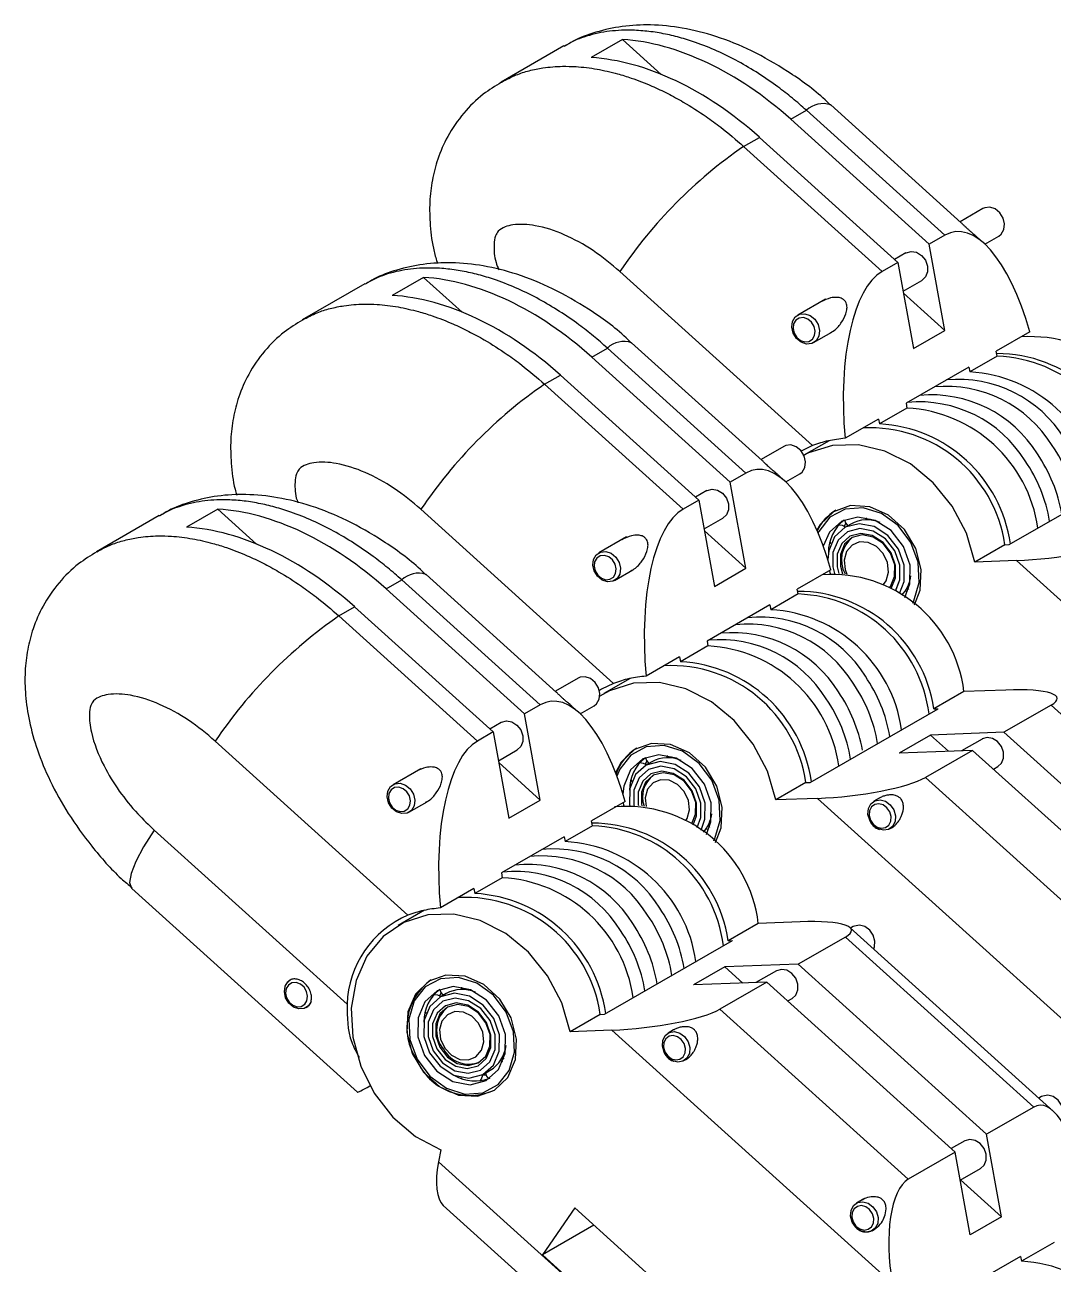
# Model space of a CAD drawing. Header units: inches. Extents: x 0 to 34.7, y 0 to 30.8.
# Drawn here: x 6.74 to 12.81, y 19.03 to 26.34 of the extents above; entities that cross this region are included whole.
import ezdxf

# ---------------------------------------------------------------- set-up
doc = ezdxf.new("R2010")
doc.units = ezdxf.units.IN
doc.header["$MEASUREMENT"] = 0

msp = doc.modelspace()

# ---------------------------------------------------------------- linework, layer by layer
at = {"color": 7, "linetype": 'Continuous', "lineweight": 25}
for p, q in [((10.2674, 26.2539), (10.0824, 26.1474)), ((10.2674, 26.2539), (10.4951, 26.0483)), ((9.9214, 26.2158), (9.5513, 26.0028)), ((11.2586, 25.7837), (11.3511, 25.8369)), ((12.1676, 25.0996), (11.3511, 25.8369)), ((12.2639, 25.1736), (11.4942, 25.8686)), ((11.2586, 25.7837), (12.0751, 25.0464)), ((10.981, 25.624), (11.0736, 25.6772)), ((11.0736, 25.6772), (11.89, 24.9399)), ((10.981, 25.624), (11.7975, 24.8867)), ((12.3918, 25.2573), (12.2571, 25.1798)), ((12.1676, 25.0996), (12.0751, 25.0464)), ((12.3974, 25.0531), (12.3575, 25.0891)), ((12.4033, 25.0476), (12.4853, 25.0947)), ((11.9384, 24.9964), (11.8707, 24.9574)), ((12.1675, 24.5382), (12.0751, 25.0464)), ((11.89, 24.9399), (11.7975, 24.8867)), ((11.89, 24.9399), (11.9824, 24.4317)), ((9.0938, 24.8517), (8.9088, 24.7452)), ((9.0938, 24.8517), (9.3215, 24.646)), ((11.388, 23.8598), (10.2514, 24.8861)), ((12.0532, 24.8537), (12.0319, 24.8339)), ((8.7478, 24.8135), (8.3777, 24.6006)), ((11.9209, 24.77), (12.0319, 24.8339)), ((11.4633, 24.723), (11.3, 24.6291)), ((11.9229, 24.759), (12.1675, 24.5382)), ((11.3935, 24.4666), (11.5011, 24.5285)), ((11.9824, 24.4317), (12.1675, 24.5382)), ((12.6686, 24.5294), (12.4708, 24.4156)), ((10.085, 24.3814), (10.1775, 24.4347)), ((10.994, 23.6974), (10.1775, 24.4347)), ((11.0903, 23.7713), (10.3206, 24.4664)), ((12.4761, 24.3869), (12.4708, 24.4156)), ((10.085, 24.3814), (10.9015, 23.6442)), ((12.4761, 24.3869), (12.3141, 24.2937)), ((9.8074, 24.2217), (9.9, 24.275)), ((9.9, 24.275), (10.7164, 23.5377)), ((12.3089, 24.3224), (11.9388, 24.1095)), ((12.3089, 24.3224), (12.3141, 24.2937)), ((9.8074, 24.2217), (10.6239, 23.4845)), ((11.944, 24.0808), (11.7821, 23.9876)), ((11.9388, 24.1095), (11.944, 24.0808)), ((11.7769, 24.0163), (11.5791, 23.9026)), ((11.7769, 24.0163), (11.7821, 23.9876)), ((11.2182, 23.855), (11.0835, 23.7775)), ((11.388, 23.8598), (11.3156, 23.8252)), ((11.4856, 23.8884), (11.3367, 23.8027)), ((10.994, 23.6974), (10.9015, 23.6442)), ((11.2238, 23.6508), (11.1839, 23.6869)), ((11.2297, 23.6454), (11.3117, 23.6925)), ((12.5469, 23.2759), (13.3019, 23.7103)), ((10.9939, 23.1359), (10.9015, 23.6442)), ((10.7164, 23.5377), (10.6239, 23.4845)), ((10.7648, 23.5942), (10.6971, 23.5552)), ((10.7164, 23.5377), (10.8088, 23.0295)), ((7.881, 23.4849), (7.6959, 23.3784)), ((7.881, 23.4849), (8.1087, 23.2792)), ((10.2144, 22.4576), (9.0778, 23.4839)), ((7.535, 23.4467), (7.1649, 23.2338)), ((10.7473, 23.3678), (10.8583, 23.4317)), ((10.8796, 23.4515), (10.8583, 23.4317)), ((11.4325, 23.3948), (11.4125, 23.3608)), ((11.5835, 23.4012), (11.5734, 23.3844)), ((11.6132, 23.3972), (11.5746, 23.375)), ((11.5752, 23.4216), (11.5816, 23.4044)), ((11.5816, 23.4044), (11.5954, 23.387)), ((11.7035, 23.4212), (11.7052, 23.4343)), ((11.7232, 23.4302), (11.7274, 23.421)), ((10.2897, 23.3208), (10.1264, 23.2269)), ((10.7493, 23.3568), (10.9939, 23.1359)), ((11.4891, 23.2903), (11.4951, 23.2821)), ((12.5214, 23.2749), (12.3437, 23.1727)), ((12.5214, 23.2749), (12.5469, 23.2759)), ((12.5904, 23.1819), (12.3437, 23.1727)), ((14.2451, 21.6877), (12.5904, 23.1819)), ((9.8775, 22.4045), (9.1078, 23.0996)), ((10.22, 23.0644), (10.3275, 23.1263)), ((10.8088, 23.0295), (10.9939, 23.1359)), ((11.495, 23.1272), (11.2972, 23.0134)), ((11.4868, 23.1209), (11.4919, 23.1034)), ((8.8722, 23.0146), (8.9647, 23.0679)), ((9.7812, 22.3306), (8.9647, 23.0679)), ((11.9452, 23.0215), (11.9529, 23.0103)), ((8.8722, 23.0146), (9.6886, 22.2774)), ((11.3025, 22.9846), (11.1405, 22.8915)), ((11.3025, 22.9846), (11.2972, 23.0134)), ((11.9473, 22.9953), (11.9339, 23.0028)), ((8.5946, 22.8549), (8.6871, 22.9082)), ((8.6871, 22.9082), (9.5036, 22.1709)), ((11.1353, 22.9202), (10.7652, 22.7073)), ((11.1353, 22.9202), (11.1405, 22.8915)), ((8.5946, 22.8549), (9.4111, 22.1177)), ((10.7704, 22.6785), (10.6085, 22.5854)), ((10.7652, 22.7073), (10.7704, 22.6785)), ((10.6033, 22.6141), (10.4055, 22.5003)), ((10.6033, 22.6141), (10.6085, 22.5854)), ((10.0054, 22.4882), (9.8706, 22.4107)), ((10.312, 22.4861), (10.157, 22.3969)), ((12.2804, 22.4093), (12.1027, 22.3071)), ((12.527, 22.4184), (12.2804, 22.4093)), ((9.7812, 22.3306), (9.6886, 22.2774)), ((10.0109, 22.284), (9.9711, 22.3201)), ((10.0169, 22.2786), (10.0989, 22.3257)), ((11.3733, 21.8737), (12.1283, 22.308)), ((12.1027, 22.3071), (12.1283, 22.308)), ((12.7939, 22.3287), (12.5163, 22.169)), ((13.9043, 21.326), (12.7939, 22.3287)), ((9.552, 22.2274), (9.4842, 22.1884)), ((9.781, 21.7691), (9.6886, 22.2774)), ((9.5036, 22.1709), (9.4111, 22.1177)), ((9.5036, 22.1709), (9.596, 21.6627)), ((12.0825, 22.1529), (11.8975, 22.0465)), ((12.5163, 22.169), (12.0825, 22.1529)), ((12.0825, 22.1529), (12.1885, 22.0572)), ((13.6268, 21.1663), (12.5163, 22.169)), ((9.0016, 21.0908), (7.865, 22.1171)), ((9.6668, 22.0847), (9.6455, 22.0649)), ((12.3869, 22.1295), (12.2663, 22.0601)), ((9.5345, 22.001), (9.6455, 22.0649)), ((10.4099, 21.999), (10.3998, 21.9822)), ((10.4016, 22.0191), (10.408, 22.0022)), ((10.408, 22.0022), (10.4218, 21.9847)), ((10.5299, 22.019), (10.5316, 22.0321)), ((10.5496, 22.028), (10.5538, 22.0188)), ((12.3313, 22.0625), (11.8975, 22.0465)), ((12.3313, 22.0625), (12.0537, 21.9028)), ((13.4417, 21.0598), (12.3313, 22.0625)), ((9.0768, 21.954), (8.9136, 21.8601)), ((9.5365, 21.99), (9.781, 21.7691)), ((10.2589, 21.9926), (10.2261, 21.9293)), ((10.4396, 21.995), (10.401, 21.9728)), ((12.454, 21.9518), (12.4804, 21.967)), ((10.3155, 21.8881), (10.3215, 21.8799)), ((11.3478, 21.8727), (11.1701, 21.7705)), ((11.3478, 21.8727), (11.3733, 21.8737)), ((12.0537, 21.9028), (13.1641, 20.9001)), ((11.4168, 21.7796), (11.1701, 21.7705)), ((13.0715, 20.2855), (11.4168, 21.7796)), ((11.7809, 21.7808), (11.7485, 21.7622)), ((9.0071, 21.6976), (9.1147, 21.7595)), ((9.596, 21.6627), (9.781, 21.7691)), ((10.2821, 21.7604), (10.0844, 21.6466)), ((10.0896, 21.6178), (10.0844, 21.6466)), ((7.5055, 21.5921), (8.642, 20.5658)), ((10.0896, 21.6178), (9.9277, 21.5247)), ((10.7737, 21.5931), (10.7603, 21.6006)), ((10.7716, 21.6193), (10.7793, 21.6081)), ((11.842, 21.5997), (11.866, 21.6135)), ((11.8523, 21.6059), (11.8628, 21.6124)), ((9.9225, 21.5534), (9.5524, 21.3405)), ((9.9225, 21.5534), (9.9277, 21.5247)), ((9.5524, 21.3405), (9.5576, 21.3117)), ((9.5576, 21.3117), (9.3956, 21.2186)), ((7.3729, 21.2484), (8.7036, 20.0468)), ((9.3904, 21.2473), (9.1927, 21.1335)), ((9.3904, 21.2473), (9.3956, 21.2186)), ((9.0992, 21.1193), (8.9442, 21.0301)), ((11.3142, 21.0516), (11.0675, 21.0425)), ((11.0675, 21.0425), (10.8899, 20.9403)), ((12.8064, 19.9359), (11.6093, 21.0169)), ((11.6274, 21.0235), (11.6118, 21.0146)), ((10.1605, 20.5069), (10.9155, 20.9412)), ((10.8899, 20.9403), (10.9155, 20.9412)), ((11.5811, 20.9619), (11.3035, 20.8022)), ((12.6915, 19.9592), (11.5811, 20.9619)), ((10.8697, 20.7861), (10.6846, 20.6797)), ((11.3035, 20.8022), (10.8697, 20.7861)), ((10.8697, 20.7861), (10.9756, 20.6904)), ((11.1741, 20.7627), (11.0535, 20.6933)), ((12.4139, 19.7995), (11.3035, 20.8022)), ((11.1185, 20.6957), (10.6846, 20.6797)), ((11.1185, 20.6957), (10.8409, 20.536)), ((12.2289, 19.693), (11.1185, 20.6957)), ((9.1971, 20.6322), (9.187, 20.6154)), ((9.2267, 20.6282), (9.1882, 20.606)), ((9.1888, 20.6523), (9.1952, 20.6354)), ((9.1952, 20.6354), (9.209, 20.6179)), ((9.3171, 20.6522), (9.3188, 20.6653)), ((9.3368, 20.6612), (9.341, 20.652)), ((8.4006, 20.546), (8.4128, 20.5531)), ((10.8409, 20.536), (11.9513, 19.5333)), ((11.2411, 20.585), (11.2676, 20.6002)), ((9.1027, 20.5213), (9.1087, 20.5131)), ((10.1349, 20.5059), (9.9573, 20.4037)), ((10.1349, 20.5059), (10.1605, 20.5069)), ((10.2039, 20.4128), (9.9573, 20.4037)), ((11.8587, 18.9187), (10.2039, 20.4128)), ((10.5681, 20.414), (10.5357, 20.3954)), ((9.5588, 20.2525), (9.5665, 20.2413)), ((10.6292, 20.2329), (10.6532, 20.2467)), ((10.6395, 20.2391), (10.65, 20.2456)), ((9.4482, 20.1541), (9.4867, 20.1763)), ((9.5609, 20.2263), (9.5475, 20.2338)), ((9.3144, 20.1344), (9.3174, 20.1274)), ((9.4418, 20.1492), (9.4612, 20.1483)), ((9.4577, 20.1596), (9.4644, 20.1416)), ((9.4644, 20.1416), (9.4762, 20.126)), ((12.6915, 19.9592), (12.4139, 19.7995)), ((12.7378, 20.0209), (12.7222, 20.0119)), ((12.2845, 19.76), (12.2052, 19.7144)), ((12.5026, 19.3116), (12.4139, 19.7995)), ((9.1943, 19.707), (9.1814, 19.6369)), ((12.2289, 19.693), (11.9513, 19.5333)), ((12.3176, 19.2051), (12.2289, 19.693)), ((12.2587, 19.5289), (12.378, 19.5975)), ((12.2607, 19.53), (12.5026, 19.3116)), ((9.2099, 19.3795), (10.2425, 18.4471)), ((11.6895, 19.4177), (11.6461, 19.3927)), ((9.9846, 19.3654), (9.7948, 19.0882)), ((10.6878, 18.7304), (9.9846, 19.3654)), ((12.5026, 19.3116), (12.3176, 19.2051)), ((10.0982, 19.2628), (9.7948, 19.0882)), ((11.7396, 19.2302), (11.75, 19.2362)), ((12.8121, 19.1608), (12.6197, 19.0501)), ((9.7948, 19.0882), (10.3481, 18.5886)), ((12.6144, 19.0788), (12.3036, 18.9)), ((12.6144, 19.0788), (12.6197, 19.0501))]:
    msp.add_line(p, q, dxfattribs=at)
at = {"color": 8, "linetype": 'Continuous', "lineweight": 25}
msp.add_line((9.1814, 19.6369), (10.3447, 18.5865), dxfattribs=at)
at = {"color": 7, "linetype": 'Continuous', "lineweight": 25, "flags": 128}
for points in [[(12.4853, 25.0947), (12.4995, 25.1059), (12.5156, 25.1328), (12.5199, 25.1662), (12.5119, 25.2012), (12.4926, 25.2323), (12.4652, 25.2548), (12.4337, 25.2654), (12.4029, 25.2623), (12.3918, 25.2573)], [(11.9384, 24.9964), (11.9395, 24.997), (11.9689, 25.005), (12.0007, 24.9993), (12.0301, 24.9808), (12.0527, 24.9523), (12.0651, 24.9181), (12.0652, 24.8835), (12.0532, 24.8537)], [(11.3202, 24.4691), (11.2927, 24.4916), (11.2735, 24.5227), (11.2654, 24.5576), (11.2697, 24.5911), (11.2858, 24.618), (11.3111, 24.6342), (11.3419, 24.6372), (11.3734, 24.6267), (11.4009, 24.6041), (11.4201, 24.573), (11.4282, 24.5381), (11.4239, 24.5046), (11.4078, 24.4778), (11.3824, 24.4616), (11.3517, 24.4585), (11.3202, 24.4691)], [(11.3162, 24.4795), (11.3414, 24.4711), (11.3661, 24.4735), (11.3863, 24.4865), (11.3992, 24.508), (11.4027, 24.5347), (11.3962, 24.5627), (11.3808, 24.5876), (11.3589, 24.6056), (11.3336, 24.614), (11.309, 24.6116), (11.2887, 24.5986), (11.2759, 24.5771), (11.2724, 24.5504), (11.2789, 24.5224), (11.2943, 24.4975), (11.3162, 24.4795)], [(11.3117, 23.6925), (11.3259, 23.7037), (11.342, 23.7306), (11.3463, 23.764), (11.3383, 23.7989), (11.319, 23.8301), (11.2916, 23.8526), (11.2601, 23.8631), (11.2293, 23.8601), (11.2182, 23.855)], [(12.3437, 23.1727), (12.2944, 23.3429), (12.2112, 23.5019), (12.099, 23.6408), (11.9642, 23.7514), (11.8145, 23.8275), (11.6585, 23.8648), (11.5051, 23.861), (11.3632, 23.8164), (11.3306, 23.7992)], [(10.7648, 23.5942), (10.7659, 23.5948), (10.7953, 23.6028), (10.8271, 23.5971), (10.8565, 23.5786), (10.8791, 23.5501), (10.8915, 23.5159), (10.8916, 23.4813), (10.8796, 23.4515)], [(11.9779, 22.9305), (11.9853, 22.9443), (12.0165, 23.052), (12.01, 23.1715), (11.9668, 23.2883), (11.8919, 23.3882), (11.7944, 23.4594), (11.6861, 23.4931), (11.58, 23.4853), (11.489, 23.437), (11.4239, 23.3539), (11.4195, 23.3446)], [(11.9883, 22.9216), (12.0218, 23.0079), (12.0286, 23.1295), (11.9964, 23.2535), (11.9289, 23.3649), (11.8344, 23.4503), (11.7242, 23.4993), (11.6117, 23.5061), (11.5103, 23.4698), (11.4325, 23.3948)], [(11.9314, 22.9633), (11.9618, 23.044), (11.9624, 23.1552), (11.9238, 23.2655), (11.8519, 23.358), (11.7575, 23.4188), (11.655, 23.4385), (11.5601, 23.4141), (11.4873, 23.3494), (11.4501, 23.2663)], [(11.9002, 22.9883), (11.9267, 23.0584), (11.9272, 23.1544), (11.8939, 23.2496), (11.8318, 23.3295), (11.7503, 23.382), (11.6618, 23.399), (11.5799, 23.3779), (11.5169, 23.322), (11.4826, 23.2398), (11.4779, 23.1887)], [(11.5822, 23.3793), (11.5636, 23.3881), (11.541, 23.3907)], [(11.8761, 23.0035), (11.9015, 23.0687), (11.902, 23.1538), (11.8724, 23.2382), (11.8173, 23.309), (11.7451, 23.3555), (11.6667, 23.3706), (11.594, 23.3519), (11.5382, 23.3024), (11.5078, 23.2295), (11.5073, 23.1444), (11.5173, 23.1046)], [(11.8777, 23.0061), (11.9015, 23.0687), (11.902, 23.1538), (11.8724, 23.2382), (11.8173, 23.309), (11.7451, 23.3555), (11.6667, 23.3706), (11.594, 23.3519), (11.5382, 23.3024), (11.5078, 23.2295), (11.5073, 23.1444), (11.5173, 23.1046)], [(11.8514, 23.0179), (11.8763, 23.079), (11.8767, 23.1532), (11.8509, 23.2268), (11.8029, 23.2885), (11.7399, 23.3291), (11.6715, 23.3422), (11.6082, 23.326), (11.5595, 23.2828), (11.533, 23.2192), (11.5325, 23.145), (11.5433, 23.1047)], [(11.8422, 23.0229), (11.8465, 23.0286), (11.8712, 23.0878), (11.8717, 23.1569), (11.8477, 23.2254), (11.803, 23.2828), (11.7443, 23.3206), (11.6807, 23.3328), (11.6218, 23.3177), (11.5765, 23.2775), (11.5518, 23.2183), (11.5514, 23.1492), (11.5644, 23.1039)], [(11.806, 23.0411), (11.8207, 23.0629), (11.8346, 23.1135), (11.8288, 23.1695), (11.8041, 23.2224), (11.7642, 23.2642), (11.7152, 23.2884), (11.6646, 23.2915), (11.6202, 23.2728), (11.5885, 23.2353), (11.5746, 23.1847), (11.5804, 23.1287), (11.5903, 23.1018)], [(10.1466, 23.0668), (10.1191, 23.0894), (10.0999, 23.1205), (10.0918, 23.1554), (10.0961, 23.1889), (10.1122, 23.2157), (10.1375, 23.2319), (10.1683, 23.235), (10.1998, 23.2245), (10.2273, 23.2019), (10.2465, 23.1708), (10.2546, 23.1359), (10.2503, 23.1024), (10.2342, 23.0755), (10.2089, 23.0593), (10.1781, 23.0563), (10.1466, 23.0668)], [(10.1426, 23.0773), (10.1678, 23.0688), (10.1925, 23.0713), (10.2127, 23.0842), (10.2256, 23.1057), (10.2291, 23.1325), (10.2226, 23.1605), (10.2072, 23.1853), (10.1853, 23.2034), (10.16, 23.2118), (10.1354, 23.2094), (10.1151, 23.1964), (10.1023, 23.1749), (10.0988, 23.1481), (10.1053, 23.1202), (10.1207, 23.0953), (10.1426, 23.0773)], [(10.0989, 22.3257), (10.1131, 22.3369), (10.1292, 22.3637), (10.1335, 22.3972), (10.1254, 22.4321), (10.1062, 22.4633), (10.0787, 22.4858), (10.0472, 22.4963), (10.0165, 22.4933), (10.0054, 22.4882)], [(10.2144, 22.4576), (10.1419, 22.4228), (10.1307, 22.4162)], [(11.1701, 21.7705), (11.1208, 21.9407), (11.0376, 22.0997), (10.9254, 22.2385), (10.7906, 22.3492), (10.6409, 22.4253), (10.4849, 22.4625), (10.3315, 22.4588), (10.1896, 22.4142), (10.1332, 22.3823)], [(9.552, 22.2274), (9.5531, 22.228), (9.5824, 22.236), (9.6142, 22.2303), (9.6437, 22.2118), (9.6663, 22.1833), (9.6786, 22.1491), (9.6788, 22.1145), (9.6668, 22.0847)], [(10.8044, 21.5285), (10.8117, 21.542), (10.8429, 21.6498), (10.8364, 21.7693), (10.7932, 21.886), (10.7183, 21.986), (10.6208, 22.0572), (10.5125, 22.0909), (10.4064, 22.0831), (10.3154, 22.0347), (10.2503, 21.9517), (10.2333, 21.9103)], [(10.8144, 21.5189), (10.8482, 21.6057), (10.855, 21.7273), (10.8228, 21.8513), (10.7553, 21.9627), (10.6608, 22.048), (10.5506, 22.097), (10.4381, 22.1038), (10.3368, 22.0676), (10.2589, 21.9926)], [(12.4804, 21.967), (12.5017, 21.9868), (12.5137, 22.0166), (12.5135, 22.0512), (12.5012, 22.0854), (12.4786, 22.1139), (12.4491, 22.1324), (12.4173, 22.1381), (12.388, 22.1301), (12.3869, 22.1295)], [(10.7612, 21.567), (10.7882, 21.6418), (10.7888, 21.753), (10.7502, 21.8633), (10.6783, 21.9558), (10.5839, 22.0165), (10.4814, 22.0362), (10.3866, 22.0119), (10.3137, 21.9471), (10.2738, 21.8519), (10.2686, 21.8059)], [(10.7299, 21.5917), (10.7531, 21.6561), (10.7536, 21.7521), (10.7203, 21.8474), (10.6582, 21.9273), (10.5767, 21.9797), (10.4882, 21.9967), (10.4063, 21.9757), (10.3433, 21.9198), (10.309, 21.8376), (10.3084, 21.7416), (10.309, 21.7379)], [(10.7068, 21.6084), (10.7279, 21.6664), (10.7284, 21.7515), (10.6988, 21.836), (10.6437, 21.9068), (10.5715, 21.9533), (10.4931, 21.9684), (10.4204, 21.9497), (10.3646, 21.9002), (10.3342, 21.8273), (10.3337, 21.7422), (10.3345, 21.7378)], [(10.7068, 21.6084), (10.7279, 21.6664), (10.7284, 21.7515), (10.6988, 21.836), (10.6437, 21.9068), (10.5715, 21.9533), (10.4931, 21.9684), (10.4204, 21.9497), (10.3646, 21.9002), (10.3342, 21.8273), (10.3337, 21.7422), (10.3345, 21.7378)], [(10.6832, 21.6243), (10.7027, 21.6767), (10.7031, 21.7509), (10.6773, 21.8245), (10.6293, 21.8863), (10.5663, 21.9269), (10.4979, 21.94), (10.4346, 21.9237), (10.3859, 21.8805), (10.3594, 21.817), (10.3589, 21.7428), (10.3601, 21.7365)], [(10.4086, 21.9771), (10.39, 21.9859), (10.3674, 21.9885)], [(10.6758, 21.6307), (10.6977, 21.6856), (10.6981, 21.7546), (10.6741, 21.8231), (10.6294, 21.8806), (10.5707, 21.9183), (10.5071, 21.9306), (10.4482, 21.9154), (10.4029, 21.8752), (10.3782, 21.8161), (10.3778, 21.747), (10.3802, 21.7347)], [(8.9337, 21.7), (8.9063, 21.7226), (8.887, 21.7537), (8.879, 21.7886), (8.8833, 21.8221), (8.8994, 21.8489), (8.9247, 21.8651), (8.9555, 21.8682), (8.987, 21.8577), (9.0145, 21.8351), (9.0337, 21.804), (9.0418, 21.7691), (9.0374, 21.7356), (9.0214, 21.7087), (8.996, 21.6925), (8.9652, 21.6895), (8.9337, 21.7)], [(10.6407, 21.6498), (10.6471, 21.6606), (10.661, 21.7113), (10.6552, 21.7673), (10.6305, 21.8202), (10.5906, 21.862), (10.5416, 21.8862), (10.4911, 21.8892), (10.4466, 21.8706), (10.4149, 21.8331), (10.401, 21.7825), (10.4055, 21.7316)], [(8.9298, 21.7105), (8.955, 21.702), (8.9796, 21.7045), (8.9999, 21.7174), (9.0128, 21.7389), (9.0162, 21.7657), (9.0098, 21.7937), (8.9944, 21.8185), (8.9724, 21.8366), (8.9472, 21.845), (8.9226, 21.8426), (8.9023, 21.8296), (8.8895, 21.8081), (8.886, 21.7813), (8.8924, 21.7534), (8.9078, 21.7285), (8.9298, 21.7105)], [(10.2712, 21.7541), (10.2732, 21.7407), (10.274, 21.7362)], [(11.7242, 21.6505), (11.7143, 21.6852), (11.7167, 21.7193), (11.7311, 21.7475), (11.7552, 21.7655), (11.7854, 21.7707), (11.8171, 21.7623), (11.8455, 21.7414), (11.8663, 21.7113), (11.8762, 21.6767), (11.8738, 21.6426), (11.8595, 21.6144), (11.8353, 21.5963), (11.8051, 21.5912), (11.7734, 21.5996), (11.745, 21.6205), (11.7242, 21.6505)], [(11.7292, 21.6513), (11.7458, 21.6273), (11.7685, 21.6106), (11.7939, 21.6038), (11.8181, 21.6079), (11.8374, 21.6224), (11.8489, 21.645), (11.8508, 21.6722), (11.8428, 21.6999), (11.8262, 21.724), (11.8035, 21.7407), (11.7781, 21.7475), (11.754, 21.7433), (11.7347, 21.7288), (11.7232, 21.7063), (11.7213, 21.6791), (11.7292, 21.6513)], [(9.9573, 20.4037), (9.9079, 20.5739), (9.8247, 20.7329), (9.7125, 20.8717), (9.5777, 20.9824), (9.428, 21.0585), (9.2721, 21.0957), (9.1187, 21.092), (8.9768, 21.0474), (8.8545, 20.9645), (8.7587, 20.8482), (8.695, 20.705), (8.667, 20.5432), (8.6764, 20.3721), (8.7225, 20.2014), (8.8028, 20.0409), (8.9126, 19.8999), (9.0456, 19.7864), (9.1943, 19.707)], [(11.7482, 20.8914), (11.7527, 20.904), (11.7551, 20.938), (11.7452, 20.9727), (11.7244, 21.0027), (11.6961, 21.0236), (11.6643, 21.0321), (11.6341, 21.0269), (11.6274, 21.0235)], [(11.2676, 20.6002), (11.2889, 20.62), (11.3009, 20.6498), (11.3007, 20.6844), (11.2884, 20.7186), (11.2658, 20.7471), (11.2363, 20.7656), (11.2045, 20.7713), (11.1752, 20.7633), (11.1741, 20.7627)], [(8.2772, 20.6717), (8.2936, 20.6982), (8.3071, 20.7086)], [(8.2833, 20.6575), (8.2794, 20.6308), (8.2855, 20.6029), (8.3006, 20.5778), (8.3224, 20.5594), (8.3476, 20.5506), (8.3723, 20.5527), (8.3928, 20.5653), (8.4059, 20.5865), (8.4098, 20.6131), (8.4037, 20.6411), (8.3886, 20.6662), (8.3668, 20.6845), (8.3416, 20.6934), (8.3169, 20.6913), (8.2964, 20.6787), (8.2833, 20.6575)], [(9.046, 20.6258), (9.001, 20.5212), (8.9941, 20.3996), (9.0264, 20.2756), (9.0939, 20.1642), (9.1884, 20.0789), (9.2986, 20.0299), (9.4111, 20.0231), (9.5124, 20.0593), (9.5903, 20.1343), (9.6354, 20.2389), (9.6422, 20.3605), (9.6099, 20.4845), (9.5425, 20.5959), (9.448, 20.6812), (9.3378, 20.7302), (9.2252, 20.737), (9.1239, 20.7008), (9.046, 20.6258)], [(9.056, 20.2409), (9.1309, 20.1409), (9.2284, 20.0698), (9.3367, 20.0361), (9.4428, 20.0438), (9.5338, 20.0922), (9.5988, 20.1752), (9.63, 20.283), (9.6236, 20.4025), (9.5803, 20.5192), (9.5054, 20.6192), (9.408, 20.6904), (9.2997, 20.7241), (9.1936, 20.7163), (9.1025, 20.6679), (9.0375, 20.5849), (9.0063, 20.4771), (9.0128, 20.3576), (9.056, 20.2409)], [(8.4302, 20.582), (8.4141, 20.5564), (8.3884, 20.5407), (8.3575, 20.5381), (8.3261, 20.5491), (8.2989, 20.5721), (8.28, 20.6034), (8.2724, 20.6384), (8.2772, 20.6717)], [(9.099, 20.2637), (9.1709, 20.1711), (9.2653, 20.1104), (9.3678, 20.0907), (9.4626, 20.1151), (9.5355, 20.1798), (9.5754, 20.275), (9.576, 20.3862), (9.5374, 20.4965), (9.4654, 20.589), (9.371, 20.6497), (9.2686, 20.6694), (9.1737, 20.6451), (9.1008, 20.5803), (9.061, 20.4851), (9.0604, 20.3739), (9.099, 20.2637)], [(9.1289, 20.2795), (9.191, 20.1996), (9.2725, 20.1472), (9.361, 20.1302), (9.4429, 20.1512), (9.5059, 20.2071), (9.5402, 20.2893), (9.5408, 20.3853), (9.5075, 20.4806), (9.4453, 20.5605), (9.3638, 20.6129), (9.2754, 20.6299), (9.1934, 20.6089), (9.1305, 20.553), (9.0961, 20.4708), (9.0956, 20.3748), (9.1289, 20.2795)], [(9.1957, 20.6103), (9.1772, 20.6191), (9.1545, 20.6217)], [(9.1504, 20.291), (9.2055, 20.2201), (9.2777, 20.1736), (9.3561, 20.1586), (9.4288, 20.1772), (9.4846, 20.2267), (9.515, 20.2996), (9.5155, 20.3847), (9.486, 20.4692), (9.4309, 20.54), (9.3586, 20.5865), (9.2802, 20.6016), (9.2076, 20.5829), (9.1518, 20.5334), (9.1213, 20.4605), (9.1208, 20.3754), (9.1504, 20.291)], [(9.1504, 20.291), (9.2055, 20.2201), (9.2777, 20.1736), (9.3561, 20.1586), (9.4288, 20.1772), (9.4846, 20.2267), (9.515, 20.2996), (9.5155, 20.3847), (9.486, 20.4692), (9.4309, 20.54), (9.3586, 20.5865), (9.2802, 20.6016), (9.2076, 20.5829), (9.1518, 20.5334), (9.1213, 20.4605), (9.1208, 20.3754), (9.1504, 20.291)], [(9.1719, 20.3024), (9.2199, 20.2406), (9.2829, 20.2001), (9.3513, 20.1869), (9.4146, 20.2032), (9.4633, 20.2464), (9.4898, 20.3099), (9.4903, 20.3841), (9.4645, 20.4577), (9.4165, 20.5195), (9.3535, 20.5601), (9.2851, 20.5732), (9.2218, 20.5569), (9.1731, 20.5137), (9.1465, 20.4502), (9.1461, 20.376), (9.1719, 20.3024)], [(9.1889, 20.3117), (9.2336, 20.2542), (9.2922, 20.2165), (9.3559, 20.2043), (9.4148, 20.2194), (9.4601, 20.2596), (9.4848, 20.3188), (9.4852, 20.3878), (9.4613, 20.4563), (9.4165, 20.5138), (9.3579, 20.5515), (9.2943, 20.5638), (9.2353, 20.5486), (9.1901, 20.5084), (9.1653, 20.4493), (9.1649, 20.3802), (9.1889, 20.3117)], [(9.2187, 20.3067), (9.2586, 20.2649), (9.3076, 20.2407), (9.3581, 20.2377), (9.4026, 20.2563), (9.4343, 20.2938), (9.4482, 20.3444), (9.4424, 20.4005), (9.4176, 20.4534), (9.3777, 20.4952), (9.3288, 20.5194), (9.2782, 20.5224), (9.2337, 20.5038), (9.2021, 20.4663), (9.1881, 20.4157), (9.194, 20.3596), (9.2187, 20.3067)], [(10.5114, 20.2837), (10.5015, 20.3184), (10.5039, 20.3525), (10.5182, 20.3807), (10.5424, 20.3987), (10.5726, 20.4039), (10.6043, 20.3955), (10.6327, 20.3746), (10.6534, 20.3445), (10.6634, 20.3099), (10.661, 20.2758), (10.6466, 20.2476), (10.6225, 20.2295), (10.5923, 20.2244), (10.5606, 20.2328), (10.5322, 20.2537), (10.5114, 20.2837)], [(10.5164, 20.2845), (10.533, 20.2605), (10.5557, 20.2438), (10.5811, 20.237), (10.6052, 20.2411), (10.6245, 20.2556), (10.636, 20.2782), (10.6379, 20.3054), (10.63, 20.3331), (10.6134, 20.3572), (10.5907, 20.3739), (10.5653, 20.3807), (10.5411, 20.3765), (10.5218, 20.362), (10.5103, 20.3395), (10.5084, 20.3123), (10.5164, 20.2845)], [(12.8535, 19.8795), (12.8631, 19.9013), (12.8655, 19.9353), (12.8556, 19.97), (12.8349, 20.0001), (12.8065, 20.0209), (12.7747, 20.0294), (12.7445, 20.0242), (12.7378, 20.0209)], [(12.378, 19.5975), (12.3993, 19.6173), (12.4113, 19.6471), (12.4111, 19.6817), (12.3988, 19.7159), (12.3762, 19.7444), (12.3467, 19.7629), (12.3149, 19.7686), (12.2856, 19.7606), (12.2845, 19.76)], [(11.6218, 19.2811), (11.6119, 19.3158), (11.6143, 19.3498), (11.6286, 19.378), (11.6528, 19.3961), (11.683, 19.4013), (11.7147, 19.3928), (11.7431, 19.3719), (11.7639, 19.3419), (11.7738, 19.3072), (11.7714, 19.2731), (11.757, 19.2449), (11.7329, 19.2269), (11.7027, 19.2217), (11.671, 19.2302), (11.6426, 19.251), (11.6218, 19.2811)], [(11.6268, 19.2818), (11.6434, 19.2578), (11.6661, 19.2411), (11.6915, 19.2343), (11.7156, 19.2385), (11.7349, 19.2529), (11.7464, 19.2755), (11.7483, 19.3027), (11.7404, 19.3305), (11.7238, 19.3545), (11.7011, 19.3712), (11.6757, 19.378), (11.6515, 19.3738), (11.6322, 19.3594), (11.6207, 19.3368), (11.6188, 19.3096), (11.6268, 19.2818)]]:
    msp.add_lwpolyline(points, dxfattribs=at)
at = {"color": 8, "linetype": 'Continuous', "lineweight": 25, "flags": 128}
msp.add_lwpolyline([(7.5055, 21.5921), (7.4424, 21.4938), (7.3961, 21.4074), (7.3681, 21.3363), (7.3596, 21.2833), (7.371, 21.2502), (7.3727, 21.2486)], dxfattribs=at)
at = {"color": 8, "linetype": 'Continuous', "lineweight": 25}
for centre in [(11.4491, 25.7334), (10.2755, 24.3312), (9.0627, 22.9644)]:
    msp.add_arc(centre, 0.1425, 71.53837, 133.42995, dxfattribs=at)
at = {"color": 7, "linetype": 'Continuous', "lineweight": 25}
for centre, radius, start, end in [((12.5663, 23.3268), 2.7911, 124.60987, 146.03658), ((12.673, 23.7152), 0.7869, 7.02784, 94.02811), ((12.4739, 23.5911), 0.8111, 8.37915, 90.04614), ((12.4453, 23.5784), 0.809, 7.16021, 87.82048), ((12.2696, 23.4702), 0.8247, 8.07669, 86.904), ((11.3927, 21.9246), 2.7911, 124.60987, 146.03658), ((12.175, 23.4736), 0.7355, 31.72931, 95.36195), ((12.2468, 23.5149), 0.7355, 31.72931, 95.36195), ((12.0159, 23.382), 0.7355, 31.72931, 95.36195), ((12.0877, 23.4233), 0.7355, 31.72931, 95.36195), ((11.8995, 23.2573), 0.8247, 8.07669, 86.904), ((11.7375, 23.1641), 0.8247, 8.07669, 86.904), ((11.7251, 23.1601), 0.8045, 8.20922, 92.84673), ((12.0682, 23.3568), 0.8889, 9.58416, 34.51399), ((11.9091, 23.2652), 0.8889, 9.58416, 34.51399), ((11.9809, 23.3065), 0.8889, 9.58416, 34.51399), ((11.6618, 23.2452), 0.2704, 120.51025, 155.96281), ((11.7247, 23.229), 0.244, 128.17025, 179.86606), ((11.7077, 23.2279), 0.1939, 66.14788, 119.17181), ((11.725, 23.1853), 0.1675, 127.15696, 209.49748), ((11.4994, 22.313), 0.7869, 7.02784, 94.02811), ((11.7582, 23.1197), 0.2108, 317.30195, 352.12094), ((11.3003, 22.1889), 0.8111, 8.37915, 90.04614), ((11.2717, 22.1762), 0.809, 7.16021, 87.82048), ((11.096, 22.068), 0.8247, 8.07669, 86.904), ((10.1799, 20.5578), 2.7911, 124.60987, 146.03658), ((11.0014, 22.0713), 0.7355, 31.72931, 95.36195), ((11.0732, 22.1126), 0.7355, 31.72931, 95.36195), ((10.9141, 22.0211), 0.7355, 31.72931, 95.36195), ((10.7259, 21.8551), 0.8247, 8.07669, 86.904), ((10.8423, 21.9798), 0.7355, 31.72931, 95.36195), ((10.5639, 21.7619), 0.8247, 8.07669, 86.904), ((10.5515, 21.7578), 0.8045, 8.20922, 92.84673), ((10.8946, 21.9545), 0.8889, 9.58416, 34.51399), ((10.9664, 21.9958), 0.8889, 9.58416, 34.51399), ((10.7355, 21.863), 0.8889, 9.58416, 34.51399), ((10.8062, 21.9038), 0.89, 10.3783, 34.5021), ((10.491, 21.8398), 0.2745, 120.67907, 162.63896), ((10.5509, 21.8268), 0.2437, 127.78525, 179.87699), ((10.5341, 21.8256), 0.1939, 66.1478, 119.17181), ((10.5431, 21.7876), 0.1588, 125.77152, 200.06406), ((10.2887, 20.9476), 0.7846, 6.94706, 94.99804), ((10.0875, 20.8221), 0.8111, 8.37915, 90.04614), ((10.5833, 21.7178), 0.2121, 319.56607, 352.07654), ((10.0589, 20.8094), 0.809, 7.16021, 87.82048), ((9.8831, 20.7012), 0.8247, 8.07669, 86.904), ((9.7886, 20.7045), 0.7355, 31.72931, 95.36195), ((9.8604, 20.7458), 0.7355, 31.72931, 95.36195), ((9.6295, 20.613), 0.7355, 31.72931, 95.36195), ((9.7013, 20.6543), 0.7355, 31.72931, 95.36195), ((9.5131, 20.4883), 0.8247, 8.07669, 86.904), ((9.3387, 20.391), 0.8045, 8.20922, 92.84673), ((9.3511, 20.3951), 0.8247, 8.07669, 86.904), ((9.7536, 20.629), 0.8889, 9.58416, 34.51399), ((9.2329, 20.5468), 0.5911, 113.03336, 178.15482), ((9.6818, 20.5877), 0.8889, 9.58416, 34.51399), ((9.5227, 20.4962), 0.8889, 9.58416, 34.51399), ((9.5945, 20.5375), 0.8889, 9.58416, 34.51399), ((9.3376, 20.4303), 0.3429, 125.58616, 213.81612), ((9.3381, 20.46), 0.2437, 127.78525, 179.87699), ((9.3213, 20.4588), 0.1939, 66.14788, 119.17181), ((9.3432, 20.4125), 0.1732, 127.62423, 220.94757), ((9.3792, 20.3487), 0.2031, 301.94704, 352.3897), ((9.3604, 20.3823), 0.1698, 209.38282, 292.11629), ((9.3694, 20.3706), 0.3427, 202.50395, 294.60686), ((9.3976, 20.3601), 0.2465, 240.22893, 290.93573), ((9.3764, 20.1565), 0.0658, 320.14017, 354.98712), ((12.5744, 18.2258), 0.8255, 8.12641, 86.85428)]:
    msp.add_arc(centre, radius, start, end, dxfattribs=at)
for centre, major_axis, ratio, start_param, end_param in [((10.7193, 24.9962), (-0.9983, 1.0874), 0.636692, 4.858777, 5.699846), ((10.5343, 24.8898), (-0.9983, 1.0874), 0.636692, 4.858777, 5.699846), ((12.3524, 24.0832), (-0.1229, 1.0375), 0.380703, 5.111431, 6.444606), ((9.5457, 23.594), (-0.9983, 1.0874), 0.636692, 4.858777, 5.699846), ((11.9823, 23.8702), (-0.1229, 1.0375), 0.380703, 0.161421, 1.494596), ((9.3607, 23.4875), (-0.9983, 1.0874), 0.636692, 4.858777, 5.699846), ((11.1788, 22.6809), (-0.1229, 1.0375), 0.380703, 5.111431, 6.444606), ((8.3329, 22.2272), (-0.9983, 1.0874), 0.636692, 4.858777, 5.699846), ((10.8087, 22.468), (-0.1229, 1.0375), 0.380703, 0.161421, 1.494596), ((8.1478, 22.1207), (-0.9983, 1.0874), 0.636692, 4.858777, 5.699846), ((12.7754, 23.2883), (0.4882, 0.0578), 0.186256, 4.301699, 5.872495), ((9.9659, 21.3141), (-0.1229, 1.0375), 0.380703, 5.111431, 6.444606), ((12.342, 22.312), (0.4882, 0.0578), 0.186256, 5.872495, 7.443291), ((9.5959, 21.1012), (-0.1229, 1.0375), 0.380703, 0.161421, 1.494596), ((11.6018, 21.8861), (0.4882, 0.0578), 0.186256, 4.301699, 5.872495), ((11.1292, 20.9452), (0.4882, 0.0578), 0.186256, 5.872495, 7.443291), ((10.389, 20.5193), (0.4882, 0.0578), 0.186256, 4.301699, 5.872495), ((9.3958, 20.4323), (0.6922, 0.3855), 0.008965, 3.144646, 3.601894), ((12.7839, 19.451), (-0.0615, 0.5187), 0.380703, 4.87381, 6.444606), ((9.3665, 19.7434), (0.1367, 0.376), 0.376514, 1.991192, 2.989877), ((12.0437, 19.0251), (-0.0615, 0.5187), 0.380703, 0.161421, 1.732217)]:
    msp.add_ellipse(centre, major_axis=major_axis, ratio=ratio, start_param=start_param, end_param=end_param, dxfattribs=at)
for points, knots in [([(11.4932, 25.8665), (11.4827, 25.8769), (11.4059, 25.9531), (11.2504, 26.0632), (11.035, 26.1892), (10.8257, 26.2741), (10.6259, 26.325), (10.4398, 26.3439), (10.2678, 26.3355), (10.1142, 26.3013), (9.9986, 26.2606), (9.9407, 26.2242), (9.9235, 26.2134)], [0, 0, 0, 0, 0.0254967, 0.1868486, 0.3297221, 0.4627814, 0.5828837, 0.6926008, 0.7899894, 0.8825532, 0.9651028, 1, 1, 1, 1]), ([(9.5529, 26.0019), (9.5163, 25.9795), (9.4342, 25.9292), (9.3251, 25.8211), (9.2348, 25.6908), (9.1758, 25.5555), (9.1421, 25.4253), (9.1271, 25.2937), (9.1308, 25.1523), (9.1466, 25.03), (9.1683, 24.9566), (9.1753, 24.9328)], [0, 0, 0, 0, 0.1047867, 0.2350234, 0.3713627, 0.4898195, 0.5933808, 0.6993001, 0.8129567, 0.9394667, 1, 1, 1, 1]), ([(12.3568, 25.0896), (12.3526, 25.0933), (12.3435, 25.1015), (12.3273, 25.115), (12.3111, 25.1288), (12.2981, 25.1404), (12.2858, 25.152), (12.2735, 25.1641), (12.2659, 25.1725), (12.264, 25.1734), (12.264, 25.1735)], [0, 0, 0, 0, 0.148303, 0.321194, 0.426061, 0.53177, 0.623691, 0.760492, 0.995621, 1, 1, 1, 1]), ([(10.3196, 24.4643), (10.3091, 24.4747), (10.2323, 24.5509), (10.0768, 24.661), (9.8614, 24.787), (9.6521, 24.8718), (9.4523, 24.9228), (9.2662, 24.9417), (9.0942, 24.9333), (8.9406, 24.8991), (8.825, 24.8584), (8.7671, 24.822), (8.7499, 24.8112)], [0, 0, 0, 0, 0.0254967, 0.1868486, 0.3297221, 0.4627814, 0.5828837, 0.6926008, 0.7899894, 0.8825532, 0.9651028, 1, 1, 1, 1]), ([(11.4913, 24.5249), (11.4975, 24.528), (11.5237, 24.5413), (11.5574, 24.5809), (11.5831, 24.6271), (11.5916, 24.6661), (11.5902, 24.6908), (11.5821, 24.7094), (11.5703, 24.7217), (11.5533, 24.7305), (11.5272, 24.7352), (11.4853, 24.7312), (11.4554, 24.7162), (11.437, 24.707)], [0, 0, 0, 0, 0.051954, 0.220571, 0.393557, 0.481809, 0.555033, 0.599447, 0.644217, 0.683148, 0.741087, 0.84067, 1, 1, 1, 1]), ([(8.3793, 24.5996), (8.3427, 24.5772), (8.2606, 24.527), (8.1515, 24.4189), (8.0612, 24.2886), (8.0022, 24.1533), (7.9686, 24.0231), (7.9534, 23.8914), (7.9575, 23.7501), (7.9705, 23.6403), (7.9881, 23.5791), (7.9914, 23.5676)], [0, 0, 0, 0, 0.108175, 0.242622, 0.38337, 0.505656, 0.612566, 0.72191, 0.839241, 0.969841, 1, 1, 1, 1]), ([(11.5791, 23.9026), (11.5456, 23.8986), (11.4776, 23.8905), (11.4181, 23.8701), (11.388, 23.8598)], [0, 0, 0, 0, 0.493427, 1, 1, 1, 1]), ([(11.1832, 23.6873), (11.179, 23.6911), (11.1699, 23.6993), (11.1537, 23.7127), (11.1375, 23.7266), (11.1245, 23.7382), (11.1122, 23.7498), (11.0999, 23.7618), (11.0923, 23.7703), (11.0904, 23.7712), (11.0904, 23.7712)], [0, 0, 0, 0, 0.148303, 0.321194, 0.426061, 0.53177, 0.623691, 0.760492, 0.995621, 1, 1, 1, 1]), ([(9.1068, 23.0975), (9.0963, 23.1079), (9.0195, 23.1841), (8.864, 23.2942), (8.6485, 23.4202), (8.4393, 23.505), (8.2395, 23.556), (8.0534, 23.5749), (7.8814, 23.5665), (7.7277, 23.5323), (7.6122, 23.4916), (7.5543, 23.4552), (7.5371, 23.4444)], [0, 0, 0, 0, 0.025497, 0.186849, 0.329722, 0.462781, 0.582884, 0.692601, 0.789989, 0.882553, 0.965103, 1, 1, 1, 1]), ([(10.3177, 23.1226), (10.3239, 23.1258), (10.3501, 23.1391), (10.3838, 23.1787), (10.4095, 23.2249), (10.418, 23.2638), (10.4166, 23.2886), (10.4085, 23.3072), (10.3967, 23.3195), (10.3797, 23.3283), (10.3536, 23.333), (10.3117, 23.329), (10.2818, 23.314), (10.2634, 23.3048)], [0, 0, 0, 0, 0.051954, 0.220571, 0.393557, 0.481809, 0.555033, 0.599447, 0.644217, 0.683148, 0.741087, 0.84067, 1, 1, 1, 1]), ([(7.1664, 23.2328), (7.1298, 23.2104), (7.0477, 23.1602), (6.9387, 23.0521), (6.8484, 22.9218), (6.7894, 22.7865), (6.7557, 22.6562), (6.7408, 22.5247), (6.7438, 22.3831), (6.7671, 22.228), (6.8148, 22.0581), (6.8909, 21.875), (6.9978, 21.6832), (7.1388, 21.49), (7.2664, 21.3425), (7.3536, 21.2693), (7.3753, 21.2511)], [0, 0, 0, 0, 0.055244, 0.123905, 0.195783, 0.258234, 0.312831, 0.368672, 0.428592, 0.495288, 0.570775, 0.655585, 0.7499, 0.852072, 0.963158, 1, 1, 1, 1]), ([(10.4055, 22.5003), (10.372, 22.4964), (10.304, 22.4883), (10.2445, 22.4679), (10.2144, 22.4576)], [0, 0, 0, 0, 0.493427, 1, 1, 1, 1]), ([(7.865, 22.1171), (7.8133, 22.16), (7.71, 22.246), (7.5402, 22.3384), (7.379, 22.3915), (7.2592, 22.3991), (7.1871, 22.3817), (7.1493, 22.3615), (7.1272, 22.3234), (7.1193, 22.26), (7.1354, 22.137), (7.2199, 21.9273), (7.3576, 21.7337), (7.4726, 21.6236), (7.5055, 21.5921)], [0, 0, 0, 0, 0.1160534, 0.231969, 0.3431311, 0.428925, 0.4608052, 0.4929594, 0.5139864, 0.5450678, 0.6075249, 0.7273095, 0.9219055, 1, 1, 1, 1]), ([(9.9703, 22.3205), (9.9661, 22.3243), (9.9571, 22.3325), (9.9409, 22.3459), (9.9246, 22.3598), (9.9116, 22.3714), (9.8994, 22.383), (9.8871, 22.395), (9.8794, 22.4035), (9.8776, 22.4044), (9.8776, 22.4044)], [0, 0, 0, 0, 0.148303, 0.321194, 0.426061, 0.53177, 0.623691, 0.760492, 0.995621, 1, 1, 1, 1]), ([(9.1049, 21.7558), (9.1111, 21.759), (9.1372, 21.7723), (9.171, 21.8119), (9.1967, 21.8581), (9.2052, 21.897), (9.2038, 21.9218), (9.1957, 21.9404), (9.1839, 21.9527), (9.1668, 21.9615), (9.1408, 21.9662), (9.0989, 21.9622), (9.069, 21.9472), (9.0506, 21.938)], [0, 0, 0, 0, 0.051954, 0.220571, 0.393557, 0.481809, 0.555033, 0.599447, 0.644217, 0.683148, 0.741087, 0.84067, 1, 1, 1, 1]), ([(11.8628, 21.6124), (11.8689, 21.6174), (11.8813, 21.6275), (11.8955, 21.6456), (11.9067, 21.6642), (11.9153, 21.6837), (11.9216, 21.7053), (11.9239, 21.7251), (11.9229, 21.7418), (11.9204, 21.754), (11.9162, 21.7648), (11.9107, 21.7739), (11.9034, 21.7822), (11.8949, 21.7886), (11.8858, 21.7934), (11.875, 21.7973), (11.8619, 21.7998), (11.8447, 21.8005), (11.825, 21.7982), (11.8037, 21.7919), (11.7889, 21.7859), (11.7818, 21.7812), (11.781, 21.7807)], [0, 0, 0, 0, 0.07141, 0.145767, 0.207208, 0.269917, 0.342639, 0.417537, 0.460231, 0.503776, 0.537168, 0.571416, 0.604867, 0.639603, 0.668974, 0.699026, 0.743673, 0.789565, 0.855439, 0.923155, 0.991156, 1, 1, 1, 1]), ([(11.7248, 21.6502), (11.7269, 21.6453), (11.7311, 21.6358), (11.7401, 21.6233), (11.7506, 21.6126), (11.7627, 21.6041), (11.7734, 21.5985), (11.7803, 21.5967), (11.7825, 21.5961)], [0, 0, 0, 0, 0.192002, 0.371203, 0.555688, 0.733447, 0.916359, 1, 1, 1, 1]), ([(9.1927, 21.1335), (9.1592, 21.1295), (9.0912, 21.1215), (9.0317, 21.1011), (9.0016, 21.0908)], [0, 0, 0, 0, 0.4934266, 1, 1, 1, 1]), ([(8.4262, 20.5709), (8.4288, 20.5786), (8.434, 20.594), (8.4316, 20.6236), (8.4213, 20.6532), (8.4035, 20.6799), (8.3803, 20.7005), (8.3541, 20.713), (8.3279, 20.7162), (8.3061, 20.7093), (8.2928, 20.7002), (8.29, 20.6924), (8.2897, 20.6917)], [0, 0, 0, 0, 0.1123879, 0.2248713, 0.3351928, 0.4441832, 0.5528547, 0.6614965, 0.7701654, 0.8791447, 0.9893958, 1, 1, 1, 1]), ([(8.4072, 20.5515), (8.4106, 20.5531), (8.4188, 20.5569), (8.4235, 20.5658), (8.4262, 20.5709)], [0, 0, 0, 0, 0.417416, 1, 1, 1, 1]), ([(8.642, 20.5658), (8.6427, 20.4893), (8.6436, 20.3796), (8.6978, 20.2808), (8.7141, 20.251)], [0, 0, 0, 0, 0.698144, 1, 1, 1, 1]), ([(10.65, 20.2456), (10.656, 20.2506), (10.6685, 20.2607), (10.6827, 20.2788), (10.6939, 20.2974), (10.7025, 20.3169), (10.7087, 20.3385), (10.711, 20.3583), (10.7101, 20.375), (10.7076, 20.3872), (10.7033, 20.398), (10.6978, 20.4071), (10.6905, 20.4154), (10.6821, 20.4218), (10.673, 20.4266), (10.6622, 20.4305), (10.6491, 20.433), (10.6318, 20.4337), (10.6121, 20.4314), (10.5909, 20.4251), (10.576, 20.4191), (10.569, 20.4144), (10.5682, 20.4139)], [0, 0, 0, 0, 0.07141, 0.145767, 0.207208, 0.269917, 0.342639, 0.417537, 0.460231, 0.503776, 0.537168, 0.571416, 0.604867, 0.639603, 0.668974, 0.699026, 0.743673, 0.789565, 0.855439, 0.923155, 0.991156, 1, 1, 1, 1]), ([(10.5119, 20.2834), (10.5141, 20.2785), (10.5182, 20.269), (10.5273, 20.2565), (10.5377, 20.2458), (10.5499, 20.2373), (10.5606, 20.2317), (10.5675, 20.2299), (10.5696, 20.2293)], [0, 0, 0, 0, 0.192002, 0.371203, 0.555688, 0.733447, 0.916359, 1, 1, 1, 1]), ([(11.7604, 19.2429), (11.7723, 19.2538), (11.7943, 19.274), (11.8147, 19.3154), (11.8228, 19.3526), (11.8192, 19.3839), (11.8091, 19.4051), (11.7933, 19.4197), (11.7711, 19.4292), (11.7397, 19.4321), (11.7063, 19.4265), (11.6866, 19.4143), (11.6794, 19.4099)], [0, 0, 0, 0, 0.145612, 0.269923, 0.417543, 0.503883, 0.571555, 0.639677, 0.699162, 0.789756, 0.923416, 1, 1, 1, 1]), ([(11.6207, 19.2887), (11.6231, 19.281), (11.6286, 19.2636), (11.6477, 19.2422), (11.673, 19.2268), (11.7018, 19.2214), (11.7325, 19.2259), (11.7507, 19.2371), (11.7604, 19.2429)], [0, 0, 0, 0, 0.13402, 0.303725, 0.472034, 0.640387, 0.810293, 1, 1, 1, 1])]:
    msp.add_open_spline(points, degree=3, knots=knots, dxfattribs=at)
at = {"color": 8, "linetype": 'Continuous', "lineweight": 25}
for points, knots in [([(11.3511, 25.8369), (11.3238, 25.8609), (11.2692, 25.9089), (11.1751, 25.9817), (11.069, 26.055), (10.9493, 26.1259), (10.8252, 26.1876), (10.7089, 26.234), (10.6026, 26.2671), (10.5068, 26.2896), (10.41, 26.3043), (10.3218, 26.3099), (10.2193, 26.3077), (10.1267, 26.2948), (10.0419, 26.2703), (9.9797, 26.2475), (9.943, 26.2256), (9.9226, 26.2135)], [0, 0, 0, 0, 0.06399, 0.128181, 0.211478, 0.295252, 0.380629, 0.466616, 0.529243, 0.592174, 0.656166, 0.720579, 0.767512, 0.862488, 0.910667, 0.950563, 1, 1, 1, 1]), ([(9.5523, 26.0026), (9.5809, 26.0177), (9.6332, 26.0453), (9.7164, 26.0713), (9.8077, 26.0901), (9.9004, 26.0973), (10.0071, 26.0947), (10.1154, 26.0814), (10.2242, 26.0566), (10.3322, 26.0231), (10.4311, 25.9846), (10.5335, 25.9362), (10.6408, 25.8778), (10.7453, 25.8112), (10.8646, 25.7246), (10.9365, 25.6624), (10.981, 25.624)], [0, 0, 0, 0, 0.067526, 0.123705, 0.18052, 0.259351, 0.311931, 0.393791, 0.473681, 0.526958, 0.60881, 0.672602, 0.736519, 0.832302, 0.896198, 1, 1, 1, 1]), ([(10.2514, 24.8861), (10.1997, 24.9291), (10.0965, 25.015), (9.9266, 25.1074), (9.7654, 25.1605), (9.6456, 25.1681), (9.5735, 25.1507), (9.5357, 25.1305), (9.5135, 25.0924), (9.5063, 25.0292), (9.511, 24.9592), (9.5311, 24.9105), (9.537, 24.8962)], [0, 0, 0, 0, 0.183146, 0.366074, 0.541501, 0.676894, 0.727205, 0.777948, 0.811131, 0.860181, 0.958746, 1, 1, 1, 1]), ([(10.1775, 24.4347), (10.1502, 24.4586), (10.0956, 24.5066), (10.0015, 24.5795), (9.8954, 24.6528), (9.7757, 24.7237), (9.6516, 24.7853), (9.5353, 24.8317), (9.429, 24.8649), (9.3332, 24.8873), (9.2364, 24.9021), (9.1482, 24.9077), (9.0457, 24.9054), (8.9531, 24.8926), (8.8683, 24.8681), (8.8061, 24.8452), (8.7694, 24.8234), (8.749, 24.8113)], [0, 0, 0, 0, 0.06399, 0.128181, 0.211478, 0.295252, 0.380629, 0.466616, 0.529243, 0.592174, 0.656166, 0.720579, 0.767512, 0.862488, 0.910667, 0.950563, 1, 1, 1, 1]), ([(8.3787, 24.6004), (8.4073, 24.6155), (8.4596, 24.6431), (8.5428, 24.669), (8.6341, 24.6878), (8.7268, 24.6951), (8.8335, 24.6925), (8.9418, 24.6792), (9.0506, 24.6543), (9.1586, 24.6209), (9.2575, 24.5824), (9.3599, 24.534), (9.4672, 24.4756), (9.5717, 24.4089), (9.691, 24.3224), (9.7629, 24.2602), (9.8074, 24.2217)], [0, 0, 0, 0, 0.067526, 0.123705, 0.18052, 0.259351, 0.311931, 0.393791, 0.473681, 0.526958, 0.60881, 0.672602, 0.736519, 0.832302, 0.896198, 1, 1, 1, 1]), ([(9.0778, 23.4839), (9.0261, 23.5268), (8.9229, 23.6128), (8.753, 23.7052), (8.5918, 23.7583), (8.472, 23.7659), (8.3999, 23.7485), (8.3622, 23.7283), (8.3399, 23.6902), (8.333, 23.627), (8.3353, 23.5667), (8.3508, 23.5272), (8.3528, 23.5222)], [0, 0, 0, 0, 0.188207, 0.376191, 0.556466, 0.6956, 0.747301, 0.799447, 0.833547, 0.883952, 0.985241, 1, 1, 1, 1]), ([(8.9647, 23.0679), (8.9374, 23.0918), (8.8827, 23.1398), (8.7887, 23.2127), (8.6826, 23.286), (8.5629, 23.3569), (8.4388, 23.4185), (8.3225, 23.4649), (8.2162, 23.4981), (8.1204, 23.5205), (8.0236, 23.5353), (7.9353, 23.5409), (7.8328, 23.5386), (7.7403, 23.5258), (7.6554, 23.5013), (7.5933, 23.4784), (7.5565, 23.4566), (7.5362, 23.4445)], [0, 0, 0, 0, 0.06399, 0.128181, 0.211478, 0.295252, 0.380629, 0.466616, 0.529243, 0.592174, 0.656166, 0.720579, 0.767512, 0.862488, 0.910667, 0.950563, 1, 1, 1, 1]), ([(7.1659, 23.2336), (7.1945, 23.2487), (7.2468, 23.2763), (7.33, 23.3022), (7.4213, 23.321), (7.514, 23.3283), (7.6207, 23.3257), (7.729, 23.3124), (7.8377, 23.2875), (7.9457, 23.2541), (8.0447, 23.2156), (8.1471, 23.1672), (8.2544, 23.1088), (8.3588, 23.0421), (8.4782, 22.9556), (8.5501, 22.8934), (8.5946, 22.8549)], [0, 0, 0, 0, 0.067526, 0.123705, 0.18052, 0.259351, 0.311931, 0.393791, 0.473681, 0.526958, 0.60881, 0.672602, 0.736519, 0.832302, 0.896198, 1, 1, 1, 1])]:
    msp.add_open_spline(points, degree=3, knots=knots, dxfattribs=at)

doc.saveas('drawing.dxf')
